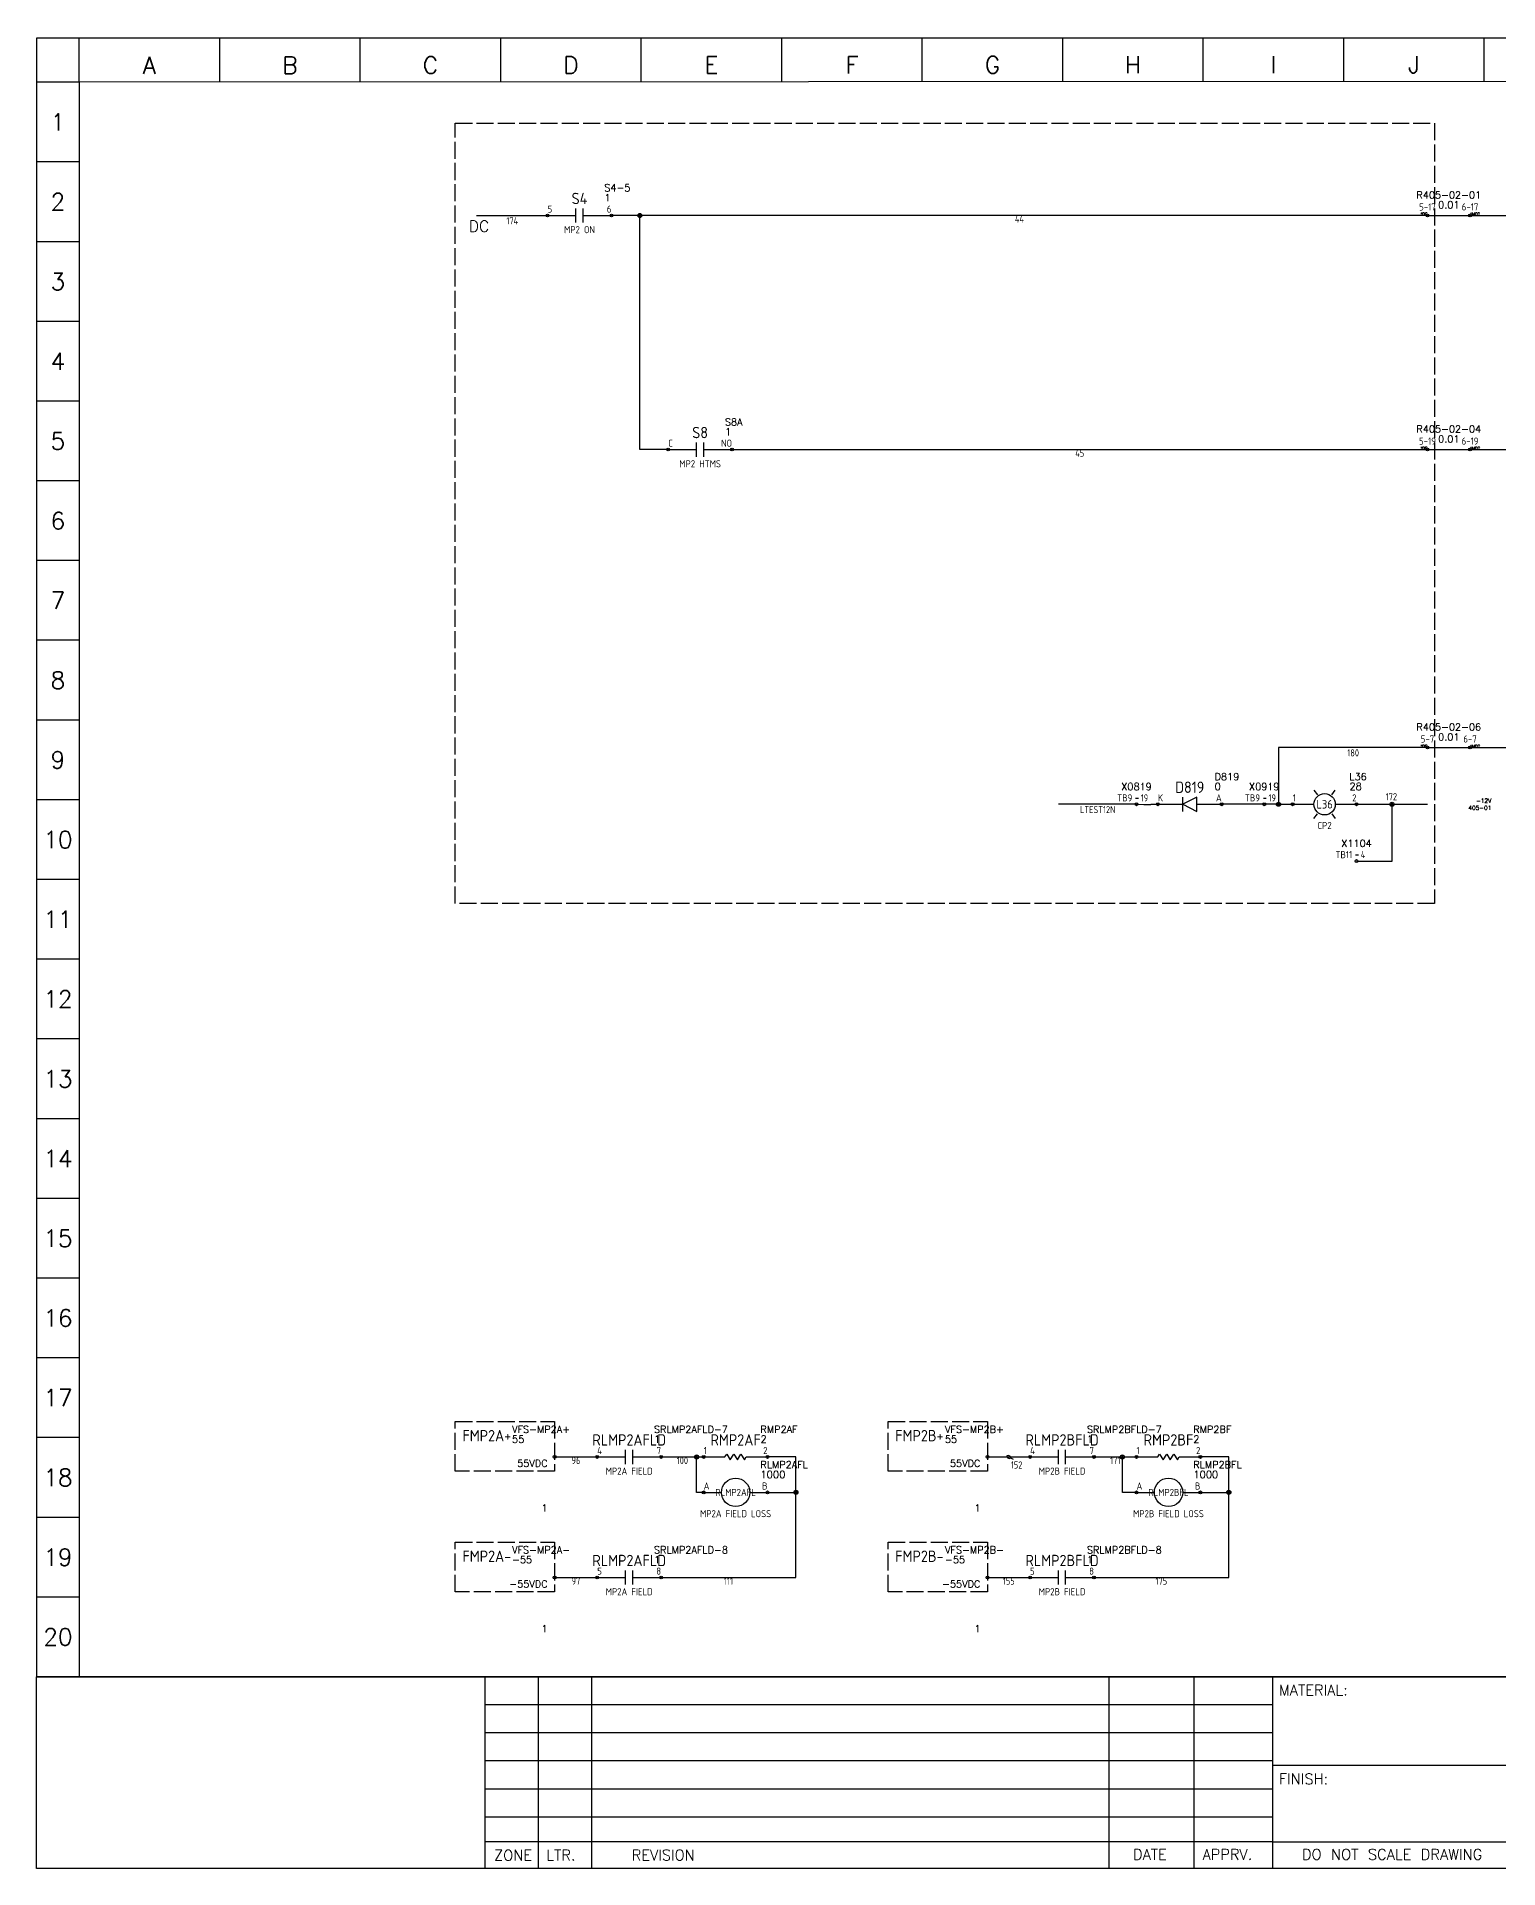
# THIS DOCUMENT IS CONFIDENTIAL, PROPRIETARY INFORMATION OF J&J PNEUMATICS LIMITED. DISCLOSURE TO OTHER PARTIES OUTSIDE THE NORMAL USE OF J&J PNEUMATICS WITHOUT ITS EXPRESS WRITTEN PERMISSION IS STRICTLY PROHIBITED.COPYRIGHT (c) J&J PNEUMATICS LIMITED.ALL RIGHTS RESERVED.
# Model space of a CAD drawing. Header units: millimetres. Extents: x 0 to 1020, y 0 to 646.
# Drawn here: x 0 to 515, y 0 to 646 of the extents above; entities that cross this region are included whole.
import ezdxf
from ezdxf.enums import TextEntityAlignment as Align

# ---------------------------------------------------------------- set-up
doc = ezdxf.new("R2010")
doc.units = ezdxf.units.MM
doc.header["$LTSCALE"] = 0.5
doc.linetypes.add('ACAD_ISO02W100', pattern=[15, 12, -3])
for name, color, linetype in [('LOCBOX', 7, 'ACAD_ISO02W100'), ('NETLIST', 50, 'Continuous'), ('OUTLINE_0', 7, 'Continuous'), ('OUTLINE_GRID', 7, 'Continuous'), ('SYMS', 7, 'Continuous'), ('WIREFIXED', 7, 'Continuous'), ('WIRENO', 7, 'Continuous'), ('WIRES', 7, 'Continuous')]:
    doc.layers.add(name, color=color, linetype=linetype)
doc.styles.add('MONOTXT', font='monotxt', dxfattribs={"height": 0.125})
doc.styles.get("Standard").update_dxf_attribs({"font": 'txt.shx', "bigfont": 'gbcbig.shx'})
doc.styles.add('WD', font='romans.shx', dxfattribs={"bigfont": 'gbcbig.shx'})
doc.styles.add('WD_IEC', font='isocp2.shx', dxfattribs={"width": 0.9, "height": 4})

# ---------------------------------------------------------------- blocks, each defined once
blk = doc.blocks.new('CONTRELEC 2016 BLOCK')
for p, q in [((131.63, 68.75), (131.63, 12.5)), ((147.26, 68.75), (147.26, 12.5)), ((162.88, 68.75), (162.88, 12.5)), ((314.74, 68.75), (314.74, 12.5)), ((339.74, 68.75), (339.74, 12.5)), ((362.88, 68.75), (362.88, 12.5)), ((444.47, 68.75), (444.47, 12.5)), ((512.88, 68.75), (512.88, 12.5)), ((562.5, 68.75), (562.5, 12.5)), ((587.5, 68.75), (587.5, 12.5)), ((702.25, 68.75), (702.25, 12.5)), ((362.88, 60.54), (131.63, 60.54)), ((587.5, 60.54), (512.88, 60.54)), ((544.24, 60.54), (544.24, 12.5)), ((362.88, 52.29), (131.63, 52.29)), ((587.5, 52.27), (512.88, 52.27)), ((362.88, 44.04), (131.63, 44.04)), ((587.5, 44.04), (512.88, 44.04)), ((702.25, 45.31), (850, 45.31)), ((362.88, 42.79), (444.47, 42.79)), ((444.47, 42.9), (513.01, 42.9)), ((362.88, 35.79), (131.63, 35.79)), ((587.5, 35.79), (512.88, 35.79)), ((362.88, 27.54), (131.63, 27.54)), ((587.5, 27.54), (512.88, 27.54)), ((587.24, 27.38), (850, 27.38)), ((362.88, 20.29), (131.63, 20.29)), ((362.88, 20.29), (444.47, 20.29)), ((587.5, 20.29), (512.88, 20.29)), ((702.25, 20.31), (850, 20.31)), ((753.23, 20.31), (753.23, 12.5)), ((812.7, 20.31), (812.7, 12.5))]:
    blk.add_line(p, q)
blk.add_lwpolyline([(0, 68.75), (850, 68.75), (850, 12.5), (0, 12.5)], close=True)
at = {"layer": 'OUTLINE_0', "linetype": 'Continuous'}
blk.add_line((544.24, 12.5), (562.5, 12.5), dxfattribs=at)
at = {"insert": (784.15, 34.85), "char_height": 2.5, "width": 3.4096, "attachment_point": 1}
blk.add_mtext('\\pi0.87148;-', dxfattribs=at)
at = {"layer": 'OUTLINE_0'}
for s, height, p in [('MATERIAL:', 3.125, (364.7, 63.28)), ('UNLESS OTHERWISE SPECIFIED', 2.35, (448.97, 64.79)), ('APPROVALS', 3, (520.53, 63.28)), ('DATE', 3, (568.82, 63.28)), ('TITLE', 3, (590.57, 63.19)), ('TOLERANCES ARE:', 2.35, (448.97, 56.96)), ('DIMENSIONS ARE IN INCHES', 2.35, (448.97, 60.88)), ('FRACTIONS', 2.35, (449.01, 53.04)), ('DECIMALS', 2.35, (473.22, 52.96)), ('ANGLES', 2.35, (495.17, 52.96)), ('DRAWN', 3, (515.21, 54.5)), ('%%P 1/64', 2.35, (450.01, 48.43)), ('.XX%%P.01', 2.35, (474.49, 48.43)), ('%%P 30%%D', 2.35, (496.69, 48.43)), ('CHECKED', 3, (515.21, 45.93)), ('.XXX%%P.005', 2.35, (473.98, 43.89)), ('DRAWING No.', 3, (705.14, 40.21)), ('FINISH:', 3.125, (364.7, 37.21)), ('APPROVAL', 3, (515.21, 37.77)), ('RELEASED', 3, (515.21, 29.61)), ('ENQUIRY/JOB NUMBER', 3, (589.63, 22.91)), ('FILE:', 3, (706.25, 22.18)), ('ZONE', 3.125, (134.3, 14.8)), ('LTR.', 3.125, (149.63, 14.83)), ('REVISION', 3.125, (174.72, 14.83)), ('DATE', 3.125, (321.88, 15.05)), ('APPRV.', 3.125, (342.3, 15.05)), ('DO NOT SCALE DRAWING', 3.125, (371.49, 15.05)), ('SCALE:', 3, (706.25, 15.11)), ('SHT    OF', 3, (765.79, 15.11))]:
    blk.add_text(s, height=height, dxfattribs=at).set_placement(p)
at = {"layer": 'OUTLINE_0', "style": 'WD'}
blk.add_text('REV.', height=3, dxfattribs=at).set_placement((816.29, 15.11))
at = {"layer": 'OUTLINE_0', "insert": (446.94, 41.22), "char_height": 1.875, "width": 63.19, "attachment_point": 1, "style": 'MONOTXT'}
blk.add_mtext('THIS DOCUMENT IS CONFIDENTIAL, PROPRIETARY INFORMATION OF CONTRELEC LIMITED. DISCLOSURE TO OTHER PARTIES OUTSIDE THE NORMAL USE OF CONTRELEC LIMITED WITHOUT ITS EXPRESS WRITTEN PERMISSION IS STRICTLY PROHIBITED. COPYRIGHT (C) CONTRELEC LIMITED.^JALL RIGHTS RESERVED.', dxfattribs=at)
at = {"layer": 'OUTLINE_0', "style": 'WD'}
for tag, height, p in [('DWGDESC1', 5, (644.66, 57.89)), ('EDBY', 3, (553.37, 56.41)), ('EDDATE', 3, (575, 56.41)), ('CKBY', 3, (553.37, 48.16)), ('CKDATE', 3, (575, 48.16)), ('DWGDESC2', 5, (645.03, 47.96)), ('DWGDESC3', 5, (645.15, 37.57)), ('PROJDESC', 5, (642.81, 17.97)), ('REVISION', 3, (835.28, 16.64))]:
    blk.add_attdef(tag, text='', height=height, dxfattribs=at).set_placement(p, align=Align.MIDDLE_CENTER)
blk.add_attdef('DWGNO', text='', height=5, dxfattribs=at).set_placement((782.6, 33.58), align=Align.MIDDLE_RIGHT)
blk.add_attdef('SHEETNO', text='', height=5, dxfattribs=at).set_placement((788, 33.58), align=Align.MIDDLE_LEFT)
for tag, p, height in [('FILENAME', (721.45, 22.05), 3), ('SCALE', (725.62, 15.05), 3), ('SH', (776.35, 15.29), 3), ('NSH', (796.5, 15.11), 3.12)]:
    blk.add_attdef(tag, p, '', height=height, dxfattribs=at)
at = {"layer": 'OUTLINE_0', "style": 'WD', "flags": 1}
blk.add_attdef('WD_TB', (567.05, 15.25), '', height=3, dxfattribs=at)
blk = doc.blocks.new('2010 Grid')
at = {"layer": 'OUTLINE_GRID'}
for p, q in [((0, 481.25), (0, 0)), ((850, 481.25), (0, 481.25)), ((12.5, 468.31), (12.5, 481.25)), ((53.75, 468.33), (53.75, 481.27)), ((95, 468.35), (95, 481.29)), ((136.25, 468.37), (136.25, 481.32)), ((177.5, 468.39), (177.5, 481.34)), ((218.75, 468.41), (218.75, 481.36)), ((260, 468.44), (260, 481.38)), ((301.25, 468.46), (301.25, 481.4)), ((342.5, 468.48), (342.5, 481.43)), ((383.75, 468.5), (383.75, 481.45)), ((425, 468.52), (425, 481.47)), ((466.25, 468.55), (466.25, 481.49)), ((507.5, 468.57), (507.5, 481.51)), ((548.75, 468.59), (548.75, 481.53)), ((590, 468.61), (590, 481.56)), ((631.25, 468.63), (631.25, 481.58)), ((672.5, 468.66), (672.5, 481.6)), ((713.75, 468.68), (713.75, 481.62)), ((755, 468.7), (755, 481.64)), ((796.25, 468.72), (796.25, 481.67)), ((837.5, 468.74), (837.5, 481.69)), ((850, 481.25), (850, 0)), ((12.5, 468.31), (0, 468.31)), ((837.5, 468.74), (12.5, 468.31)), ((12.5, 468.31), (12.5, 0)), ((837.5, 468.74), (837.5, 0)), ((850, 468.74), (837.5, 468.74)), ((12.5, 444.89), (0, 444.89)), ((850, 445.33), (837.5, 445.33)), ((12.5, 421.47), (0, 421.47)), ((850, 421.91), (837.5, 421.91)), ((850, 398.5), (837.5, 398.5)), ((12.5, 398.06), (0, 398.06)), ((12.5, 374.64), (0, 374.64)), ((850, 375.08), (837.5, 375.08)), ((12.5, 351.23), (0, 351.23)), ((850, 351.67), (837.5, 351.67)), ((850, 328.25), (837.5, 328.25)), ((12.5, 327.81), (0, 327.81)), ((12.5, 304.4), (0, 304.4)), ((850, 304.84), (837.5, 304.84)), ((12.5, 280.98), (0, 280.98)), ((850, 281.42), (837.5, 281.42)), ((12.5, 257.57), (0, 257.57)), ((850, 258.01), (837.5, 258.01)), ((12.5, 234.15), (0, 234.15)), ((850, 234.59), (837.5, 234.59)), ((12.5, 210.74), (0, 210.74)), ((850, 211.18), (837.5, 211.18)), ((12.5, 187.32), (0, 187.32)), ((850, 187.76), (837.5, 187.76)), ((12.5, 163.91), (0, 163.91)), ((850, 164.35), (837.5, 164.35)), ((12.5, 140.49), (0, 140.49)), ((850, 140.93), (837.5, 140.93)), ((12.5, 117.08), (0, 117.08)), ((850, 117.51), (837.5, 117.51)), ((12.5, 93.66), (0, 93.66)), ((850, 94.1), (837.5, 94.1)), ((12.5, 70.25), (0, 70.25)), ((850, 70.68), (837.5, 70.68)), ((12.5, 46.83), (0, 46.83)), ((850, 47.27), (837.5, 47.27)), ((12.5, 23.42), (0, 23.42)), ((850, 23.85), (837.5, 23.85)), ((850, 0), (0, 0))]:
    blk.add_line(p, q, dxfattribs=at)
at = {"layer": 'OUTLINE_GRID', "char_height": 5, "width": 17.7556, "attachment_point": 5}
for s, insert in [('A', (33.12, 473.28)), ('B', (74.38, 473.3)), ('C', (115.62, 473.32)), ('D', (156.88, 473.34)), ('E', (198.12, 473.37)), ('F', (239.38, 473.39)), ('G', (280.62, 473.41)), ('H', (321.88, 473.43)), ('I', (363.12, 473.45)), ('J', (404.37, 473.48)), ('K', (445.62, 473.5)), ('L', (486.88, 473.52)), ('M', (528.12, 473.54)), ('N', (569.38, 473.56)), ('O', (610.62, 473.59)), ('P', (651.88, 473.61)), ('Q', (693.12, 473.63)), ('R', (734.38, 473.65)), ('S', (775.62, 473.67)), ('T', (816.88, 473.69)), ('1', (6.25, 456.6)), ('1', (843.75, 457.04)), ('2', (843.75, 433.62)), ('2', (6.25, 433.18)), ('3', (6.25, 409.77)), ('3', (843.75, 410.21)), ('4', (6.25, 386.35)), ('4', (843.75, 386.79)), ('5', (843.75, 363.37)), ('5', (6.25, 362.94)), ('6', (6.25, 339.52)), ('6', (843.75, 339.96)), ('7', (6.25, 316.11)), ('7', (843.75, 316.54)), ('8', (6.25, 292.69)), ('8', (843.75, 293.13)), ('9', (6.25, 269.28)), ('9', (843.75, 269.71)), ('10', (6.25, 245.86)), ('10', (843.75, 246.3)), ('11', (6.25, 222.44)), ('11', (843.75, 222.88)), ('12', (6.25, 199.03)), ('12', (843.75, 199.47)), ('13', (6.25, 175.61)), ('13', (843.75, 176.05)), ('14', (6.25, 152.2)), ('14', (843.75, 152.64)), ('15', (6.25, 128.78)), ('15', (843.75, 129.22)), ('16', (6.25, 105.37)), ('16', (843.75, 105.81)), ('17', (6.25, 81.95)), ('17', (843.75, 82.39)), ('18', (6.25, 58.54)), ('18', (843.75, 58.98)), ('19', (843.75, 35.56)), ('19', (6.25, 35.12)), ('20', (6.25, 11.71)), ('20', (843.75, 12.15))]:
    blk.add_mtext(s, dxfattribs=dict(at, insert=insert))
blk = doc.blocks.new('LAMP-1')
for p, q in [((0, 0), (7.5, 0)), ((7.5, 5), (8.73, 3.36)), ((13.77, 3.36), (15, 5)), ((15, 0), (22.5, 0)), ((7.5, -5), (8.73, -3.36)), ((13.77, -3.36), (15, -5))]:
    blk.add_line(p, q)
for centre, radius in [((0, 0), 0.5), ((11.25, 0), 3.75), ((22.5, 0), 0.5)]:
    blk.add_circle(centre, radius)
at = {"style": 'WD_IEC', "flags": 1}
blk.add_attdef('LOC', text='', height=4, dxfattribs=at).set_placement((11.25, 11), align=Align.MIDDLE_CENTER)
at = {"style": 'WD_IEC'}
for tag, p, height, flags in [('X4TERM01', (0, 0), 0.64, 1), ('TERM01', (0, 1), 2.5, 8), ('X1TERM02', (22.5, 0), 0.64, 1)]:
    blk.add_attdef(tag, p, '', height=height, dxfattribs=dict(at, flags=flags))
for tag, height, p in [('TAG1', 3, (11.25, 0)), ('DESC1', 2.5, (11.25, -7.5))]:
    blk.add_attdef(tag, text='', height=height, dxfattribs=at).set_placement(p, align=Align.MIDDLE_CENTER)
at = {"style": 'WD_IEC', "flags": 8}
blk.add_attdef('TERM02', text='', height=2.5, dxfattribs=at).set_placement((22.5, 1), align=Align.RIGHT)
at = {"layer": 'NETLIST'}
for tag, p, height in [('NETTAG', (20, 8.5), 2.5), ('NETVALUE', (20, 5), 2.56)]:
    blk.add_attdef(tag, p, '', height=height, dxfattribs=at)
blk = doc.blocks.new('DIODE-L')
for p, q in [((-22.5, 0), (-13.75, 0)), ((-13.75, -2.5), (-13.75, 2.5)), ((-8.75, 2.5), (-13.75, 0)), ((-13.75, 0), (-8.75, -2.5)), ((-8.75, -2.5), (-8.75, 2.5)), ((-8.75, 0), (0, 0))]:
    blk.add_line(p, q)
for centre in [(-22.5, 0), (0, 0)]:
    blk.add_circle(centre, 0.5)
at = {"style": 'WD_IEC', "flags": 1}
blk.add_attdef('LOC', text='', height=4, dxfattribs=at).set_placement((-11.25, 11), align=Align.MIDDLE_CENTER)
at = {"style": 'WD_IEC'}
for tag, height, p in [('TAG1', 4, (-11.25, 6)), ('DESC1', 2.5, (-11.25, -5))]:
    blk.add_attdef(tag, text='', height=height, dxfattribs=at).set_placement(p, align=Align.MIDDLE_CENTER)
for tag, p, height, flags in [('X4TERM01', (-22.5, 0), 0.64, 1), ('TERM01', (-22.5, 1), 2.5, 8), ('X1TERM02', (0, 0), 0.64, 1)]:
    blk.add_attdef(tag, p, '', height=height, dxfattribs=dict(at, flags=flags))
at = {"style": 'WD_IEC', "flags": 8}
blk.add_attdef('TERM02', text='', height=2.5, dxfattribs=at).set_placement((0, 1), align=Align.RIGHT)
at = {"layer": 'NETLIST'}
for tag, p, height in [('NETTAG', (-2.5, 8.5), 2.5), ('NETVALUE', (-2.5, 5), 2.56)]:
    blk.add_attdef(tag, p, '', height=height, dxfattribs=at)
blk = doc.blocks.new('TBH-1')
blk.add_line((-0.33, 2.17), (0.65, 2.17))
blk.add_circle((0, 0), 0.5)
at = {"style": 'WD_IEC', "flags": 1}
blk.add_attdef('LOC', text='', height=4, dxfattribs=at).set_placement((-15, 7.5), align=Align.MIDDLE_LEFT)
at = {"style": 'WD_IEC'}
blk.add_attdef('TAG1', text='', height=2.5, dxfattribs=at).set_placement((-1.5, 1), align=Align.RIGHT)
at = {"style": 'WD_IEC', "flags": 1}
blk.add_attdef('X1TERM01', (0, 0), '', height=0.5, dxfattribs=at)
at = {"style": 'WD_IEC', "width": 0.9}
blk.add_attdef('TERM01', (1.5, 1), '', height=2.5, dxfattribs=at)
at = {"layer": 'NETLIST'}
for tag, p in [('NETTAG', (0, 5)), ('NETVALUE', (0, -2.5))]:
    blk.add_attdef(tag, text='', height=2.5, dxfattribs=at).set_placement(p, align=Align.CENTER)
blk = doc.blocks.new('WDDOT')
for radius in [0.72, 0.449, 0.223]:
    blk.add_circle((0, 0), radius)
blk = doc.blocks.new('WD_WNH2')
at = {"linetype": 'Continuous', "style": 'WD_IEC', "width": 0.8}
blk.add_attdef('WIRENO', text='', height=2.5, dxfattribs=at).set_placement((0, 0), align=Align.TOP_CENTER)
at = {"style": 'WD_IEC', "flags": 1}
for tag, p in [('W02USER', (0, -1.21)), ('W03USER', (0, -1.33)), ('W04USER', (0, -1.46)), ('W05USER', (0, -1.58)), ('W06USER', (0, -1.71)), ('W07USER', (0, -1.83)), ('W08USER', (0, -1.96)), ('W09USER', (0, -2.08)), ('W01USER', (0, -1.08)), ('W10USER', (0, -2.21))]:
    blk.add_attdef(tag, text='', height=0.08, dxfattribs=at).set_placement(p, align=Align.CENTER)
blk = doc.blocks.new('INTERCONNECT-H1')
blk.add_line((-2.5, 0), (12.5, 0))
for centre in [(-2.5, 0), (12.5, 0)]:
    blk.add_circle(centre, 0.5)
at = {"style": 'WD_IEC', "flags": 1}
for tag, height, p in [('LOC', 4, (5, 10)), ('TAG1', 4, (-2.43, 3.16)), ('DESC1', 2.5, (5, -2.5))]:
    blk.add_attdef(tag, text='', height=height, dxfattribs=at).set_placement(p, align=Align.MIDDLE_CENTER)
at = {"style": 'WD_IEC', "flags": 8}
for tag, p in [('TERM01', (-2.5, 1)), ('TERM02', (12.5, 1))]:
    blk.add_attdef(tag, text='', height=2.5, dxfattribs=at).set_placement(p, align=Align.BOTTOM_CENTER)
at = {"style": 'WD_IEC', "flags": 1}
blk.add_attdef('X4TERM01', (-2.5, 0), '', height=0.5, dxfattribs=at)
blk.add_attdef('X1TERM02', text='', height=0.5, dxfattribs=at).set_placement((12.5, 0), align=Align.RIGHT)
at = {"layer": 'NETLIST'}
for tag, p in [('NETTAG', (5, 6)), ('NETVALUE', (5, 2.5))]:
    blk.add_attdef(tag, text='', height=2.5, dxfattribs=at).set_placement(p, align=Align.CENTER)
blk.add_attdef('X4TERMDESC01', text='', height=1, dxfattribs=at).set_placement((-2.5, 0), align=Align.RIGHT)
blk.add_attdef('X1TERMDESC02', (12.5, 0), '', height=1, dxfattribs=at)
blk = doc.blocks.new('DCM-1')
at = {"linetype": 'ACAD_ISO02W100'}
blk.add_lwpolyline([(-35, 12.5), (0, 12.5), (0, -5), (-35, -5)], close=True, dxfattribs=at)
blk.add_circle((0, 0), 0.5)
at = {"style": 'WD_IEC'}
for tag, height, flags, p in [('LOC', 4, 1, (-32.5, 14.5)), ('DESC1', 3, 9, (-32.5, 2.5))]:
    blk.add_attdef(tag, text='', height=height, dxfattribs=dict(at, flags=flags)).set_placement(p, align=Align.MIDDLE_LEFT)
blk.add_attdef('TAG1', text='', height=4, dxfattribs=at).set_placement((-32.5, 7.5), align=Align.MIDDLE_LEFT)
at = {"style": 'WD_IEC', "flags": 1}
blk.add_attdef('X1TERM01', (0, 0), '', height=0.5, dxfattribs=at)
blk.add_attdef('TERMDESC01', text='', height=2.5).set_placement((-2.5, -1), align=Align.TOP_RIGHT)
blk.add_attdef('TERM01', text='', height=2.5).set_placement((-2.5, -20), align=Align.BOTTOM_RIGHT)
at = {"layer": 'NETLIST'}
for tag, p in [('NETTAG', (-15, 8.5)), ('NETVALUE', (-15, 5))]:
    blk.add_attdef(tag, p, '', height=2.5, dxfattribs=at)
blk = doc.blocks.new('RESISTOR-1')
for p, q in [((0, 0), (7.5, 0)), ((7.5, 0), (8.12, 1)), ((8.12, 1), (9.38, -1)), ((9.38, -1), (10.62, 1)), ((10.62, 1), (11.88, -1)), ((11.88, -1), (13.12, 1)), ((13.12, 1), (14.38, -1)), ((14.38, -1), (15, 0)), ((15, 0), (22.5, 0))]:
    blk.add_line(p, q)
for centre in [(0, 0), (22.5, 0)]:
    blk.add_circle(centre, 0.5)
at = {"style": 'WD_IEC', "flags": 1}
blk.add_attdef('LOC', text='', height=4, dxfattribs=at).set_placement((11.25, 11), align=Align.MIDDLE_CENTER)
at = {"style": 'WD_IEC'}
for tag, height, p in [('TAG1', 4, (11.25, 6)), ('DESC1', 2.5, (10.75, -3))]:
    blk.add_attdef(tag, text='', height=height, dxfattribs=at).set_placement(p, align=Align.MIDDLE_CENTER)
for tag, p, height, flags in [('X4TERM01', (0, 0), 0.64, 1), ('TERM01', (0, 1), 2.5, 8), ('X1TERM02', (22.5, 0), 0.64, 1)]:
    blk.add_attdef(tag, p, '', height=height, dxfattribs=dict(at, flags=flags))
at = {"style": 'WD_IEC', "flags": 8}
blk.add_attdef('TERM02', text='', height=2.5, dxfattribs=at).set_placement((22.5, 1), align=Align.RIGHT)
at = {"layer": 'NETLIST'}
for tag, p, height in [('NETTAG', (20, 8.5), 2.5), ('NETVALUE', (20, 5), 2.56)]:
    blk.add_attdef(tag, p, '', height=height, dxfattribs=at)
blk = doc.blocks.new('CONTACT-NO')
for p, q in [((2.5, 0), (12.5, 0)), ((12.5, -2.5), (12.5, 2.5)), ((15, -2.5), (15, 2.5)), ((15, 0), (25, 0))]:
    blk.add_line(p, q)
for centre in [(2.5, 0), (25, 0)]:
    blk.add_circle(centre, 0.5)
at = {"style": 'WD_IEC', "flags": 1}
blk.add_attdef('LOC', text='', height=4, dxfattribs=at).set_placement((13.75, 11), align=Align.MIDDLE_CENTER)
at = {"style": 'WD_IEC'}
for tag, height, p in [('TAG1', 4, (13.75, 6)), ('DESC1', 2.5, (13.75, -5))]:
    blk.add_attdef(tag, text='', height=height, dxfattribs=at).set_placement(p, align=Align.MIDDLE_CENTER)
for tag, p, height, flags in [('X4TERM01', (2.5, 0), 0.64, 1), ('TERM01', (2.5, 1), 2.5, 8), ('X1TERM02', (25, 0), 0.64, 1)]:
    blk.add_attdef(tag, p, '', height=height, dxfattribs=dict(at, flags=flags))
at = {"style": 'WD_IEC', "flags": 8}
blk.add_attdef('TERM02', text='', height=2.5, dxfattribs=at).set_placement((25, 1), align=Align.RIGHT)
at = {"layer": 'NETLIST'}
for tag, p, height in [('NETTAG', (22.5, 8.5), 2.5), ('NETVALUE', (22.5, 5), 2.56)]:
    blk.add_attdef(tag, p, '', height=height, dxfattribs=at)
blk = doc.blocks.new('CONTACTOR-H')
for p, q in [((0, 0), (6.25, 0)), ((16.25, 0), (22.5, 0))]:
    blk.add_line(p, q)
for centre, radius in [((0, 0), 0.5), ((11.25, 0), 5), ((22.5, 0), 0.5)]:
    blk.add_circle(centre, radius)
at = {"style": 'WD_IEC', "flags": 1}
blk.add_attdef('LOC', text='', height=4, dxfattribs=at).set_placement((11.25, 8.5), align=Align.MIDDLE_CENTER)
at = {"style": 'WD_IEC'}
for tag, p, height, flags in [('X4TERM01', (0, 0), 0.64, 1), ('TERM01', (0, 1), 2.5, 8), ('X1TERM02', (22.5, 0), 0.64, 1)]:
    blk.add_attdef(tag, p, '', height=height, dxfattribs=dict(at, flags=flags))
for tag, height, p in [('TAG1', 4, (11.25, 0)), ('DESC1', 2.5, (11.25, -7.5))]:
    blk.add_attdef(tag, text='', height=height, dxfattribs=at).set_placement(p, align=Align.MIDDLE_CENTER)
at = {"style": 'WD_IEC', "flags": 8}
blk.add_attdef('TERM02', text='', height=2.5, dxfattribs=at).set_placement((22.5, 1), align=Align.RIGHT)
at = {"layer": 'NETLIST'}
for tag, p, height in [('NETTAG', (20, 8.5), 2.5), ('NETVALUE', (20, 5), 2.56)]:
    blk.add_attdef(tag, p, '', height=height, dxfattribs=at)

msp = doc.modelspace()

# ---------------------------------------------------------------- linework, layer by layer
at = {"layer": 'LOCBOX'}
msp.add_lwpolyline([(147.5, 615), (492.5, 615), (492.5, 340), (147.5, 340)], close=True, dxfattribs=at)
at = {"layer": 'WIRENO'}
msp.add_lwpolyline([(344.15, 144.05), (343.19, 144.6), (343.04, 145.15), (342.35, 145.54), (341.81, 145.4), (341.96, 144.85), (342.65, 144.46), (342.92, 144.53)], dxfattribs=at)
at = {"layer": 'WIRES'}
for p, q in [((155, 582.5), (180, 582.5)), ((490, 582.5), (202.5, 582.5)), ((212.5, 500), (212.5, 582.5)), ((505, 582.5), (852.5, 582.5)), ((222.5, 500), (212.5, 500)), ((245, 500), (490, 500)), ((505, 500), (542.5, 500)), ((490, 395), (437.5, 395)), ((437.5, 395), (437.5, 375)), ((505, 395), (595, 395)), ((387.5, 375), (360, 375)), ((387.5, 375), (390.04, 374.96)), ((390.04, 374.96), (392.52, 374.96)), ((392.52, 374.96), (392.52, 375)), ((392.52, 375), (395, 375)), ((425, 375), (417.5, 375)), ((432.5, 375), (425, 375)), ((437.5, 375), (432.5, 375)), ((437.5, 375), (442.5, 375)), ((465, 375), (490, 375)), ((477.5, 355), (477.5, 375)), ((465, 355), (477.5, 355)), ((182.5, 145), (197.5, 145)), ((220, 145), (235, 145)), ((232.5, 132.5), (232.5, 145)), ((267.5, 145), (257.5, 145)), ((267.5, 102.5), (267.5, 145)), ((335, 145), (350, 145)), ((372.5, 145), (387.5, 145)), ((382.5, 132.5), (382.5, 145)), ((420, 145), (410, 145)), ((420, 102.5), (420, 145)), ((235, 132.5), (232.5, 132.5)), ((257.5, 132.5), (267.5, 132.5)), ((387.5, 132.5), (382.5, 132.5)), ((410, 132.5), (420, 132.5)), ((182.5, 102.5), (197.5, 102.5)), ((220, 102.5), (267.5, 102.5)), ((335, 102.5), (350, 102.5)), ((372.5, 102.5), (420, 102.5))]:
    msp.add_line(p, q, dxfattribs=at)

# ---------------------------------------------------------------- block references
at = {"xscale": 1.2, "yscale": 1.2, "zscale": 1.2}
msp.add_blockref('2010 Grid', (0, 67.5), dxfattribs=at)
ref = msp.add_blockref('CONTACT-NO', (177.5, 582.5))
ref.add_attrib('NETTAG', 'S4-5', (200, 591), dxfattribs={"layer": 'NETLIST', "height": 2.5})
ref.add_attrib('NETVALUE', '1', (200, 587.5), dxfattribs={"layer": 'NETLIST', "height": 2.56})
ref.add_attrib('TAG1', 'S4', dxfattribs={"height": 4, "style": 'WD_IEC'}).set_placement((191.25, 588.5), align=Align.MIDDLE_CENTER)
ref.add_attrib('DESC1', 'MP2 ON', dxfattribs={"height": 2.5, "style": 'WD_IEC'}).set_placement((191.25, 577.5), align=Align.MIDDLE_CENTER)
ref.add_attrib('TERM01', '5', (180, 583.5), dxfattribs={"height": 2.5, "style": 'WD_IEC'})
ref.add_attrib('TERM02', '6', dxfattribs={"height": 2.5, "style": 'WD_IEC'}).set_placement((202.5, 583.5), align=Align.RIGHT)
ref = msp.add_blockref('INTERCONNECT-H1', (492.5, 582.5))
ref.add_attrib('TERM02', '6-17', dxfattribs={"height": 2.5, "style": 'WD_IEC'}).set_placement((505, 583.5), align=Align.BOTTOM_CENTER)
ref.add_attrib('TERM01', '5-17', dxfattribs={"height": 2.5, "style": 'WD_IEC'}).set_placement((490, 583.5), align=Align.BOTTOM_CENTER)
ref.add_attrib('NETVALUE', '0.01', dxfattribs={"layer": 'NETLIST', "height": 2.5}).set_placement((497.5, 585), align=Align.CENTER)
ref.add_attrib('NETTAG', 'R405-02-01', dxfattribs={"layer": 'NETLIST', "height": 2.5}).set_placement((497.5, 588.5), align=Align.CENTER)
ref.add_attrib('X4TERMDESC01', '*DC', dxfattribs={"layer": 'NETLIST', "height": 1}).set_placement((490, 582.5), align=Align.RIGHT)
ref.add_attrib('X1TERMDESC02', '*MCC', (505, 582.5), dxfattribs={"layer": 'NETLIST', "height": 1})
ref = msp.add_blockref('CONTACT-NO', (220, 500))
ref.add_attrib('NETTAG', 'S8A', (242.5, 508.5), dxfattribs={"layer": 'NETLIST', "height": 2.5})
ref.add_attrib('NETVALUE', '1', (242.5, 505), dxfattribs={"layer": 'NETLIST', "height": 2.56})
ref.add_attrib('TAG1', 'S8', dxfattribs={"height": 4, "style": 'WD_IEC'}).set_placement((233.75, 506), align=Align.MIDDLE_CENTER)
ref.add_attrib('DESC1', 'MP2 HTMS', dxfattribs={"height": 2.5, "style": 'WD_IEC'}).set_placement((233.75, 495), align=Align.MIDDLE_CENTER)
ref.add_attrib('TERM01', 'C', (222.5, 501), dxfattribs={"height": 2.5, "style": 'WD_IEC'})
ref.add_attrib('TERM02', 'NO', dxfattribs={"height": 2.5, "style": 'WD_IEC'}).set_placement((245, 501), align=Align.RIGHT)
ref = msp.add_blockref('INTERCONNECT-H1', (492.5, 500))
ref.add_attrib('TERM02', '6-19', dxfattribs={"height": 2.5, "style": 'WD_IEC'}).set_placement((505, 501), align=Align.BOTTOM_CENTER)
ref.add_attrib('TERM01', '5-19', dxfattribs={"height": 2.5, "style": 'WD_IEC'}).set_placement((490, 501), align=Align.BOTTOM_CENTER)
ref.add_attrib('NETVALUE', '0.01', dxfattribs={"layer": 'NETLIST', "height": 2.5}).set_placement((497.5, 502.5), align=Align.CENTER)
ref.add_attrib('NETTAG', 'R405-02-04', dxfattribs={"layer": 'NETLIST', "height": 2.5}).set_placement((497.5, 506), align=Align.CENTER)
ref.add_attrib('X4TERMDESC01', '*DC', dxfattribs={"layer": 'NETLIST', "height": 1}).set_placement((490, 500), align=Align.RIGHT)
ref.add_attrib('X1TERMDESC02', '*MCC', (505, 500), dxfattribs={"layer": 'NETLIST', "height": 1})
ref = msp.add_blockref('INTERCONNECT-H1', (492.5, 395))
ref.add_attrib('TERM02', '6-7', dxfattribs={"height": 2.5, "style": 'WD_IEC'}).set_placement((505, 396), align=Align.BOTTOM_CENTER)
ref.add_attrib('TERM01', '5-7', dxfattribs={"height": 2.5, "style": 'WD_IEC'}).set_placement((490, 396), align=Align.BOTTOM_CENTER)
ref.add_attrib('NETVALUE', '0.01', dxfattribs={"layer": 'NETLIST', "height": 2.5}).set_placement((497.5, 397.5), align=Align.CENTER)
ref.add_attrib('NETTAG', 'R405-02-06', dxfattribs={"layer": 'NETLIST', "height": 2.5}).set_placement((497.5, 401), align=Align.CENTER)
ref.add_attrib('X4TERMDESC01', '*DC', dxfattribs={"layer": 'NETLIST', "height": 1}).set_placement((490, 395), align=Align.RIGHT)
ref.add_attrib('X1TERMDESC02', '*MCC', (505, 395), dxfattribs={"layer": 'NETLIST', "height": 1})
for name, p, values in [('TBH-1', (387.5, 375), {'TAG1': 'TB9', 'TERM01': '19', 'NETTAG': 'X0819'}), ('TBH-1', (432.5, 375), {'TAG1': 'TB9', 'TERM01': '19', 'NETTAG': 'X0919'}), ('TBH-1', (465, 355), {'TAG1': 'TB11', 'TERM01': '4', 'NETTAG': 'X1104'}), ('DCM-1', (182.5, 145), {'NETVALUE': '55', 'NETTAG': 'VFS-MP2A+', 'TERM01': '1', 'TAG1': 'FMP2A+', 'TERMDESC01': '55VDC'}), ('DCM-1', (335, 145), {'NETVALUE': '55', 'NETTAG': 'VFS-MP2B+', 'TERM01': '1', 'TAG1': 'FMP2B+', 'TERMDESC01': '55VDC'}), ('DCM-1', (182.5, 102.5), {'NETVALUE': '-55', 'NETTAG': 'VFS-MP2A-', 'TERM01': '1', 'TAG1': 'FMP2A-', 'TERMDESC01': '-55VDC'}), ('DCM-1', (335, 102.5), {'NETVALUE': '-55', 'NETTAG': 'VFS-MP2B-', 'TERM01': '1', 'TAG1': 'FMP2B-', 'TERMDESC01': '-55VDC'})]:
    msp.add_blockref(name, p).add_auto_attribs(values)
ref = msp.add_blockref('DIODE-L', (417.5, 375))
ref.add_attrib('NETTAG', 'D819', (415, 383.5), dxfattribs={"layer": 'NETLIST', "height": 2.5})
ref.add_attrib('NETVALUE', '0', (415, 380), dxfattribs={"layer": 'NETLIST', "height": 2.56})
ref.add_attrib('TAG1', 'D819', dxfattribs={"height": 4, "style": 'WD_IEC'}).set_placement((406.25, 381), align=Align.MIDDLE_CENTER)
ref.add_attrib('TERM01', 'K', (395, 376), dxfattribs={"height": 2.5, "style": 'WD_IEC'})
ref.add_attrib('TERM02', 'A', dxfattribs={"height": 2.5, "style": 'WD_IEC'}).set_placement((417.5, 376), align=Align.RIGHT)
ref = msp.add_blockref('LAMP-1', (442.5, 375))
ref.add_attrib('TERM02', '2', dxfattribs={"height": 2.5, "style": 'WD_IEC'}).set_placement((465, 376), align=Align.RIGHT)
ref.add_attrib('TERM01', '1', (442.5, 376), dxfattribs={"height": 2.5, "style": 'WD_IEC'})
ref.add_attrib('DESC1', 'CP2', dxfattribs={"height": 2.5, "style": 'WD_IEC'}).set_placement((453.75, 367.5), align=Align.MIDDLE_CENTER)
ref.add_attrib('TAG1', 'L36', dxfattribs={"height": 3, "style": 'WD_IEC'}).set_placement((453.75, 375), align=Align.MIDDLE_CENTER)
ref.add_attrib('NETVALUE', '28', (462.5, 380), dxfattribs={"layer": 'NETLIST', "height": 2.56})
ref.add_attrib('NETTAG', 'L36', (462.5, 383.5), dxfattribs={"layer": 'NETLIST', "height": 2.5})
ref = msp.add_blockref('CONTACT-NO', (195, 145))
ref.add_attrib('NETTAG', 'SRLMP2AFLD-7', (217.5, 153.5), dxfattribs={"layer": 'NETLIST', "height": 2.5})
ref.add_attrib('NETVALUE', '1', (217.5, 150), dxfattribs={"layer": 'NETLIST', "height": 2.56})
ref.add_attrib('TAG1', 'RLMP2AFLD', dxfattribs={"height": 4, "style": 'WD_IEC'}).set_placement((208.75, 151), align=Align.MIDDLE_CENTER)
ref.add_attrib('DESC1', 'MP2A FIELD', dxfattribs={"height": 2.5, "style": 'WD_IEC'}).set_placement((208.75, 140), align=Align.MIDDLE_CENTER)
ref.add_attrib('TERM01', '4', (197.5, 146), dxfattribs={"height": 2.5, "style": 'WD_IEC'})
ref.add_attrib('TERM02', '7', dxfattribs={"height": 2.5, "style": 'WD_IEC'}).set_placement((220, 146), align=Align.RIGHT)
ref = msp.add_blockref('RESISTOR-1', (235, 145))
ref.add_attrib('NETTAG', 'RMP2AF', (255, 153.5), dxfattribs={"layer": 'NETLIST', "height": 2.5})
ref.add_attrib('NETVALUE', '2', (255, 150), dxfattribs={"layer": 'NETLIST', "height": 2.56})
ref.add_attrib('TAG1', 'RMP2AF', dxfattribs={"height": 4, "style": 'WD_IEC'}).set_placement((246.25, 151), align=Align.MIDDLE_CENTER)
ref.add_attrib('TERM01', '1', (235, 146), dxfattribs={"height": 2.5, "style": 'WD_IEC'})
ref.add_attrib('TERM02', '2', dxfattribs={"height": 2.5, "style": 'WD_IEC'}).set_placement((257.5, 146), align=Align.RIGHT)
ref = msp.add_blockref('CONTACT-NO', (347.5, 145))
ref.add_attrib('NETTAG', 'SRLMP2BFLD-7', (370, 153.5), dxfattribs={"layer": 'NETLIST', "height": 2.5})
ref.add_attrib('NETVALUE', '1', (370, 150), dxfattribs={"layer": 'NETLIST', "height": 2.56})
ref.add_attrib('TAG1', 'RLMP2BFLD', dxfattribs={"height": 4, "style": 'WD_IEC'}).set_placement((361.25, 151), align=Align.MIDDLE_CENTER)
ref.add_attrib('DESC1', 'MP2B FIELD', dxfattribs={"height": 2.5, "style": 'WD_IEC'}).set_placement((361.25, 140), align=Align.MIDDLE_CENTER)
ref.add_attrib('TERM01', '4', (350, 146), dxfattribs={"height": 2.5, "style": 'WD_IEC'})
ref.add_attrib('TERM02', '7', dxfattribs={"height": 2.5, "style": 'WD_IEC'}).set_placement((372.5, 146), align=Align.RIGHT)
ref = msp.add_blockref('RESISTOR-1', (387.5, 145))
ref.add_attrib('NETTAG', 'RMP2BF', (407.5, 153.5), dxfattribs={"layer": 'NETLIST', "height": 2.5})
ref.add_attrib('NETVALUE', '2', (407.5, 150), dxfattribs={"layer": 'NETLIST', "height": 2.56})
ref.add_attrib('TAG1', 'RMP2BF', dxfattribs={"height": 4, "style": 'WD_IEC'}).set_placement((398.75, 151), align=Align.MIDDLE_CENTER)
ref.add_attrib('TERM01', '1', (387.5, 146), dxfattribs={"height": 2.5, "style": 'WD_IEC'})
ref.add_attrib('TERM02', '2', dxfattribs={"height": 2.5, "style": 'WD_IEC'}).set_placement((410, 146), align=Align.RIGHT)
ref = msp.add_blockref('CONTACTOR-H', (235, 132.5))
ref.add_attrib('TERM02', 'B', dxfattribs={"height": 2.5, "style": 'WD_IEC'}).set_placement((257.5, 133.5), align=Align.RIGHT)
ref.add_attrib('TERM01', 'A', (235, 133.5), dxfattribs={"height": 2.5, "style": 'WD_IEC'})
ref.add_attrib('DESC1', 'MP2A FIELD LOSS', dxfattribs={"height": 2.5, "style": 'WD_IEC'}).set_placement((246.25, 125), align=Align.MIDDLE_CENTER)
ref.add_attrib('TAG1', 'RLMP2AFL', dxfattribs={"height": 2.5, "style": 'WD_IEC'}).set_placement((246.25, 132.5), align=Align.MIDDLE_CENTER)
ref.add_attrib('NETVALUE', '1000', (255, 137.5), dxfattribs={"layer": 'NETLIST', "height": 2.56})
ref.add_attrib('NETTAG', 'RLMP2AFL', (255, 141), dxfattribs={"layer": 'NETLIST', "height": 2.5})
ref = msp.add_blockref('CONTACTOR-H', (387.5, 132.5))
ref.add_attrib('TERM02', 'B', dxfattribs={"height": 2.5, "style": 'WD_IEC'}).set_placement((410, 133.5), align=Align.RIGHT)
ref.add_attrib('TERM01', 'A', (387.5, 133.5), dxfattribs={"height": 2.5, "style": 'WD_IEC'})
ref.add_attrib('DESC1', 'MP2B FIELD LOSS', dxfattribs={"height": 2.5, "style": 'WD_IEC'}).set_placement((398.75, 125), align=Align.MIDDLE_CENTER)
ref.add_attrib('TAG1', 'RLMP2BFL', dxfattribs={"height": 2.5, "style": 'WD_IEC'}).set_placement((398.75, 132.5), align=Align.MIDDLE_CENTER)
ref.add_attrib('NETVALUE', '1000', (407.5, 137.5), dxfattribs={"layer": 'NETLIST', "height": 2.56})
ref.add_attrib('NETTAG', 'RLMP2BFL', (407.5, 141), dxfattribs={"layer": 'NETLIST', "height": 2.5})
ref = msp.add_blockref('CONTACT-NO', (195, 102.5))
ref.add_attrib('NETTAG', 'SRLMP2AFLD-8', (217.5, 111), dxfattribs={"layer": 'NETLIST', "height": 2.5})
ref.add_attrib('NETVALUE', '1', (217.5, 107.5), dxfattribs={"layer": 'NETLIST', "height": 2.56})
ref.add_attrib('TAG1', 'RLMP2AFLD', dxfattribs={"height": 4, "style": 'WD_IEC'}).set_placement((208.75, 108.5), align=Align.MIDDLE_CENTER)
ref.add_attrib('DESC1', 'MP2A FIELD', dxfattribs={"height": 2.5, "style": 'WD_IEC'}).set_placement((208.75, 97.5), align=Align.MIDDLE_CENTER)
ref.add_attrib('TERM01', '5', (197.5, 103.5), dxfattribs={"height": 2.5, "style": 'WD_IEC'})
ref.add_attrib('TERM02', '8', dxfattribs={"height": 2.5, "style": 'WD_IEC'}).set_placement((220, 103.5), align=Align.RIGHT)
ref = msp.add_blockref('CONTACT-NO', (347.5, 102.5))
ref.add_attrib('NETTAG', 'SRLMP2BFLD-8', (370, 111), dxfattribs={"layer": 'NETLIST', "height": 2.5})
ref.add_attrib('NETVALUE', '1', (370, 107.5), dxfattribs={"layer": 'NETLIST', "height": 2.56})
ref.add_attrib('TAG1', 'RLMP2BFLD', dxfattribs={"height": 4, "style": 'WD_IEC'}).set_placement((361.25, 108.5), align=Align.MIDDLE_CENTER)
ref.add_attrib('DESC1', 'MP2B FIELD', dxfattribs={"height": 2.5, "style": 'WD_IEC'}).set_placement((361.25, 97.5), align=Align.MIDDLE_CENTER)
ref.add_attrib('TERM01', '5', (350, 103.5), dxfattribs={"height": 2.5, "style": 'WD_IEC'})
ref.add_attrib('TERM02', '8', dxfattribs={"height": 2.5, "style": 'WD_IEC'}).set_placement((372.5, 103.5), align=Align.RIGHT)
msp.add_blockref('CONTRELEC 2016 BLOCK', (0, -15), dxfattribs=at).add_auto_attribs({'DWGNO': 'S405', 'FILENAME': 'S405-02', 'DWGDESC1': 'MP2 AUXILIARY LOGIC', 'DWGDESC2': '-', 'DWGDESC3': '-', 'SH': '1', 'NSH': '4', 'SCALE': 'NTS', 'EDBY': 'GJB', 'EDDATE': '21/04/17', 'PROJDESC': 'CONTRELEC', 'SHEETNO': '02', 'REVISION': '1'})
at = {"layer": 'SYMS'}
for p in [(212.5, 582.5), (437.5, 375), (477.5, 375), (232.5, 145), (382.5, 145), (267.5, 132.5), (420, 132.5)]:
    msp.add_blockref('WDDOT', p, dxfattribs=at)
at = {"layer": 'WIREFIXED'}
ref = msp.add_blockref('WD_WNH2', (167.5, 582.5), dxfattribs=at)
ref.add_attrib('WIRENOF', '174', dxfattribs={"linetype": 'Continuous', "height": 2.5, "style": 'WD_IEC', "width": 0.8}).set_placement((167.56, 581.87), align=Align.TOP_CENTER)
ref = msp.add_blockref('WD_WNH2', (463.75, 395), dxfattribs=at)
ref.add_attrib('WIRENOF', '180', dxfattribs={"linetype": 'Continuous', "height": 2.5, "style": 'WD_IEC', "width": 0.8}).set_placement((463.81, 394.37), align=Align.TOP_CENTER)
ref = msp.add_blockref('WD_WNH2', (477.5, 375), dxfattribs=at)
ref.add_attrib('WIRENOF', '172', dxfattribs={"linetype": 'Continuous', "height": 2.5, "style": 'WD_IEC', "width": 0.8}).set_placement((477.28, 378.9), align=Align.TOP_CENTER)
ref = msp.add_blockref('WD_WNH2', (373.75, 375), dxfattribs=at)
ref.add_attrib('WIRENOF', 'LTEST12N', dxfattribs={"linetype": 'Continuous', "height": 2.5, "style": 'WD_IEC', "width": 0.8}).set_placement((373.81, 374.37), align=Align.TOP_CENTER)
at = {"layer": 'WIRENO'}
ref = msp.add_blockref('WD_WNH2', (346.25, 582.5), dxfattribs=at)
ref.add_attrib('WIRENO', '44', dxfattribs={"linetype": 'Continuous', "height": 2.5, "style": 'WD_IEC', "width": 0.8}).set_placement((346.25, 582.5), align=Align.TOP_CENTER)
ref = msp.add_blockref('WD_WNH2', (367.5, 500), dxfattribs=at)
ref.add_attrib('WIRENO', '45', dxfattribs={"linetype": 'Continuous', "height": 2.5, "style": 'WD_IEC', "width": 0.8}).set_placement((367.5, 500), align=Align.TOP_CENTER)
ref = msp.add_blockref('WD_WNH2', (190, 145), dxfattribs=at)
ref.add_attrib('WIRENO', '96', dxfattribs={"linetype": 'Continuous', "height": 2.5, "style": 'WD_IEC', "width": 0.8}).set_placement((190, 145), align=Align.TOP_CENTER)
ref = msp.add_blockref('WD_WNH2', (227.5, 145), dxfattribs=at)
ref.add_attrib('WIRENO', '100', dxfattribs={"linetype": 'Continuous', "height": 2.5, "style": 'WD_IEC', "width": 0.8}).set_placement((227.5, 145), align=Align.TOP_CENTER)
ref = msp.add_blockref('WD_WNH2', (342.5, 145), dxfattribs=at)
ref.add_attrib('WIRENO', '152', dxfattribs={"linetype": 'Continuous', "height": 2.5, "style": 'WD_IEC', "width": 0.8}).set_placement((345.25, 143.41), align=Align.TOP_CENTER)
ref = msp.add_blockref('WD_WNH2', (380, 145), dxfattribs=at)
ref.add_attrib('WIRENO', '171', dxfattribs={"linetype": 'Continuous', "height": 2.5, "style": 'WD_IEC', "width": 0.8}).set_placement((380, 145), align=Align.TOP_CENTER)
ref = msp.add_blockref('WD_WNH2', (190, 102.5), dxfattribs=at)
ref.add_attrib('WIRENO', '97', dxfattribs={"linetype": 'Continuous', "height": 2.5, "style": 'WD_IEC', "width": 0.8}).set_placement((190, 102.5), align=Align.TOP_CENTER)
ref = msp.add_blockref('WD_WNH2', (243.75, 102.5), dxfattribs=at)
ref.add_attrib('WIRENO', '111', dxfattribs={"linetype": 'Continuous', "height": 2.5, "style": 'WD_IEC', "width": 0.8}).set_placement((243.75, 102.5), align=Align.TOP_CENTER)
ref = msp.add_blockref('WD_WNH2', (342.5, 102.5), dxfattribs=at)
ref.add_attrib('WIRENO', '155', dxfattribs={"linetype": 'Continuous', "height": 2.5, "style": 'WD_IEC', "width": 0.8}).set_placement((342.5, 102.5), align=Align.TOP_CENTER)
ref = msp.add_blockref('WD_WNH2', (396.25, 102.5), dxfattribs=at)
ref.add_attrib('WIRENO', '175', dxfattribs={"linetype": 'Continuous', "height": 2.5, "style": 'WD_IEC', "width": 0.8}).set_placement((396.25, 102.5), align=Align.TOP_CENTER)

# ---------------------------------------------------------------- texts
at = {"insert": (512.5, 375), "char_height": 1.5, "attachment_point": 6}
msp.add_mtext_dynamic_manual_height_columns('-12V\\P405-01', width=15, gutter_width=0.5, heights=[0], dxfattribs=at)
at = {"layer": 'LOCBOX'}
msp.add_text('DC', height=4, dxfattribs=at).set_placement((155.83, 575.5), align=Align.BOTTOM_CENTER)

doc.saveas('drawing.dxf')
